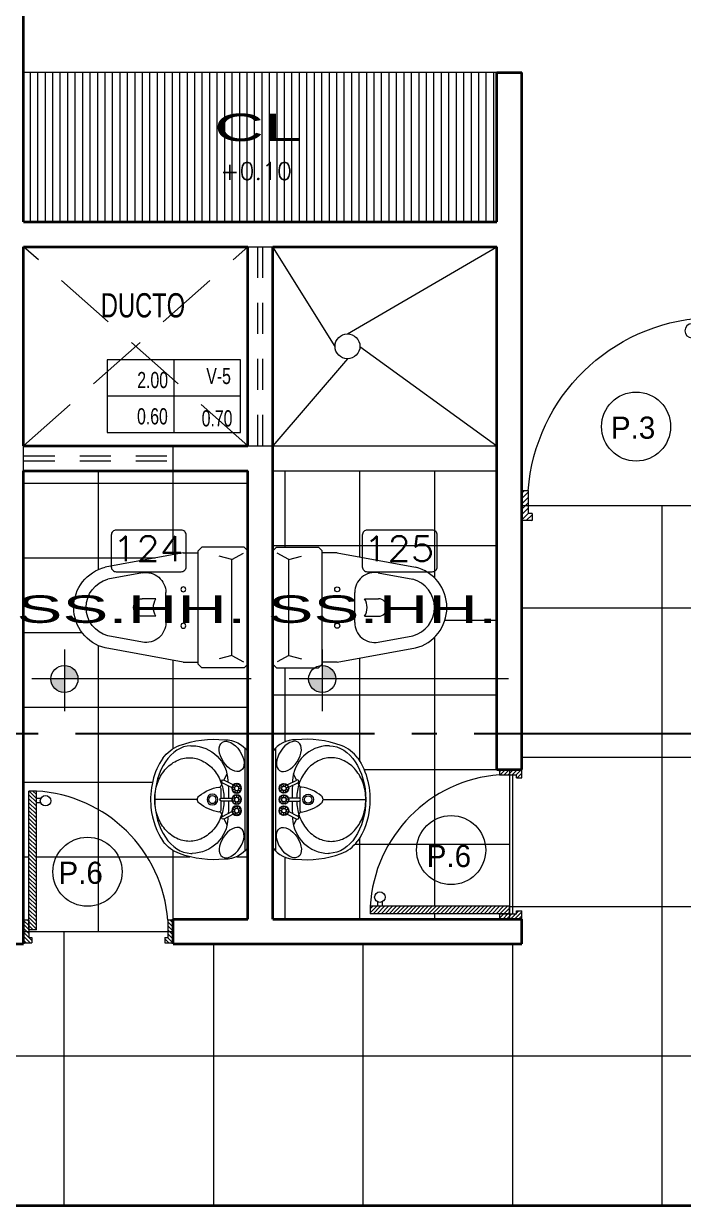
# Model space of a CAD drawing. Header units: inches. Extents: x 155.3 to 248.5, y 20.6 to 88.6.
# Drawn here: x 181.408 to 184.057, y 73.419 to 78.165 of the extents above; entities that cross this region are included whole.
import ezdxf
from ezdxf.enums import TextEntityAlignment as Align

# ---------------------------------------------------------------- set-up
doc = ezdxf.new("R2010")
doc.units = ezdxf.units.IN
doc.header["$MEASUREMENT"] = 0
for name, pattern in [('ACAD_ISO04W100', [30, 24, -3, 0, -3]), ('CONTINUA', [0]), ('HIDDEN', [0.375, 0.25, -0.125])]:
    doc.linetypes.add(name, pattern=pattern)
for name, color, linetype in [('COTAS', 252, 'Continuous'), ('EJES', 1, 'Continuous'), ('MOBILIARIO', 252, 'Continuous'), ('MURO', 7, 'Continuous'), ('PROYECCIONES', 252, 'Continuous'), ('PUERTAS', 23, 'Continuous'), ('TEXTOS PLANTA', 7, 'Continuous'), ('TEXTURAS', 251, 'Continuous'), ('VENTANAS', 40, 'Continuous')]:
    doc.layers.add(name, color=color, linetype=linetype)
doc.styles.add('Celso', font='swissel.ttf', dxfattribs={"width": 1.5})
doc.styles.add('ROMANS', font='romans', dxfattribs={"width": 1.1, "height": 1})
doc.styles.get("Standard").update_dxf_attribs({"font": 'arial.ttf'})
doc.dimstyles.new('PLANTA 1-50', dxfattribs={"dimtxt": 0.065, "dimasz": 0.18, "dimexe": 0.12, "dimexo": 0.12, "dimgap": 0.1, "dimtad": 2, "dimzin": 4, "dimdsep": 46, "dimtxsty": 'Celso', "dimblk": 'DOTSMALL', "dimcen": 0.065, "dimdle": 0.05, "dimclrd": 14, "dimclre": 251, "dimclrt": 256, "dimaunit": 1, "dimadec": 4, "dimazin": 1, "dimtfac": 1, "dimtix": 1, "dimtmove": 0, "dimatfit": 3, "dimldrblk": 'DOTSMALL', "dimfxl": 1, "dimlwd": 9, "dimlwe": 9, "dimarcsym": 0})
pattern_1 = [(315, (-96.529859, 5.184583), (-0.013258252, -0.013258252), [])]

# ---------------------------------------------------------------- blocks, each defined once
blk = doc.blocks.new('A$C2D8C4AFF')
at = {"lineweight": 0}
h = blk.add_hatch(dxfattribs=at)
h.set_pattern_fill('ANSI31', color=8, scale=0.15, angle=17, style=0)
h.set_pattern_definition(pattern_1)
h.paths.add_polyline_path([(0.035, 0.865), (0, 0.865), (0, 1.015), (0.055, 1.015), (0.055, 0.98), (0.035, 0.98)])
h = blk.add_hatch(dxfattribs=at)
h.set_pattern_fill('ANSI31', color=8, scale=0.15, angle=17, style=0)
h.set_pattern_definition(pattern_1)
h.paths.add_polyline_path([(1, 0.865), (0.965, 0.865), (0.965, 0.93), (0.965, 0.98), (0.945, 0.98), (0.945, 1.015), (1, 1.015)])
h = blk.add_hatch(dxfattribs=at)
h.set_pattern_fill('ANSI31', color=8, scale=0.15, angle=17, style=0)
h.set_pattern_definition(pattern_1)
h.paths.add_polyline_path([(0.965, 0), (0.915, 0), (0.915, 0.93), (0.965, 0.93)])
at = {"color": 32, "lineweight": 0}
for p, q in [((0, 0.865), (0, 1.015)), ((0.055, 1.015), (0, 1.015)), ((0.055, 0.98), (0.055, 1.015)), ((1, 1.015), (0.945, 1.015)), ((0.945, 0.98), (0.945, 1.015)), ((1, 0.865), (1, 1.015)), ((0.035, 0.865), (0.035, 0.98)), ((0.055, 0.98), (0.035, 0.98)), ((0.965, 0.98), (0.945, 0.98)), ((0.965, 0.865), (0.965, 0.98)), ((0.915, 0.93), (0.965, 0.93)), ((0.915, 0.93), (0.915, 0)), ((0.965, 0.93), (0.965, 0)), ((0, 0.865), (0.035, 0.865)), ((0.965, 0.865), (1, 0.865)), ((0.915, 0), (0.965, 0))]:
    blk.add_line(p, q, dxfattribs=at)
at = {"lineweight": 0}
for p, q in [((0.885, 0.08), (0.915, 0.08)), ((0.885, 0.05), (0.915, 0.05))]:
    blk.add_line(p, q, dxfattribs=at)
blk.add_circle((0.8534, 0.065), 0.035, dxfattribs=at)
blk.add_arc((0.9698, 0.9359), 0.9375, 184.33543, 266.64957, dxfattribs=at)
blk = doc.blocks.new('A$C073B50C9')
at = {"color": 40, "lineweight": 0}
for p, q in [((0, 0.47), (0.015, 0.485)), ((0.015, 0.485), (0.184, 0.485)), ((0.199, 0.47), (0.184, 0.485)), ((0, 0.015), (0, 0.47)), ((0.064, 0.435), (0.0173, 0.4605)), ((0.064, 0.435), (0.1155, 0.4484)), ((0.064, 0.05), (0.064, 0.435)), ((0.199, 0.015), (0.199, 0.47)), ((0.259, 0.4625), (0.199, 0.4625)), ((0.259, 0.4625), (0.5727, 0.405)), ((0.4234, 0.3815), (0.5619, 0.3562)), ((0.329, 0.1822), (0.329, 0.3028)), ((0.369, 0.2775), (0.424, 0.2775)), ((0.369, 0.2075), (0.424, 0.2075)), ((0.4234, 0.1035), (0.5619, 0.1288)), ((0.064, 0.05), (0.0173, 0.0245)), ((0.064, 0.05), (0.1155, 0.0366)), ((0.259, 0.0225), (0.5727, 0.08)), ((0, 0.015), (0.015, 0)), ((0.015, 0), (0.184, 0)), ((0.199, 0.015), (0.184, 0)), ((0.259, 0.0225), (0.199, 0.0225))]:
    blk.add_line(p, q, dxfattribs=at)
for centre in [(0.259, 0.3155), (0.259, 0.1695)]:
    blk.add_circle(centre, 0.01, dxfattribs=at)
for centre, radius, start, end in [((0.409, 0.3028), 0.08, 79.6164, 180), ((0.5313, 0.2425), 0.1677, 284.3033, 75.6967), ((0.5313, 0.2425), 0.1177, 285.0627, 74.9373), ((0.3127, 0.2425), 0.0663, 328.1092, 31.8908), ((0.424, 0.2425), 0.035, 270, 90), ((0.409, 0.1822), 0.08, 180, 280.3836)]:
    blk.add_arc(centre, radius, start, end, dxfattribs=at)
blk = doc.blocks.new('A$C304B3ECD')
at = {"color": 40, "lineweight": 0}
for p, q in [((0.2417, 0.3094), (0.2417, 0.3736)), ((0.2417, 0.2558), (0.2417, 0.3094)), ((0.2417, 0.2021), (0.2417, 0.2558)), ((0.0255, 0.2282), (0.0255, 0.2237)), ((0.458, 0.2282), (0.458, 0.2237)), ((0.1639, 0.096), (0.1391, 0.0834)), ((0.1833, 0.0584), (0.1636, 0.0966)), ((0.1741, 0.102), (0.1938, 0.0638)), ((0.1931, 0.1108), (0.1744, 0.1013)), ((0.1979, 0.1087), (0.2364, 0.1087)), ((0.2358, 0.1061), (0.2358, 0.0631)), ((0.247, 0.1087), (0.2856, 0.1087)), ((0.2476, 0.0631), (0.2476, 0.1061)), ((0.3094, 0.102), (0.2897, 0.0638)), ((0.2904, 0.1108), (0.309, 0.1013)), ((0.3002, 0.0584), (0.3199, 0.0966)), ((0.3196, 0.096), (0.3443, 0.0834)), ((0.1889, 0.05), (0.1807, 0.0552)), ((0.1941, 0.0539), (0.1912, 0.0632)), ((0.2006, 0.0536), (0.2043, 0.0625)), ((0.2054, 0.0492), (0.214, 0.0536)), ((0.2344, 0.0509), (0.227, 0.0572)), ((0.2401, 0.0542), (0.2384, 0.0637)), ((0.2465, 0.0531), (0.2513, 0.0615)), ((0.2507, 0.0481), (0.2598, 0.0514)), ((0.278, 0.0492), (0.2694, 0.0536)), ((0.2828, 0.0536), (0.2791, 0.0625)), ((0.2894, 0.0539), (0.2922, 0.0632)), ((0.2946, 0.05), (0.3027, 0.0552)), ((0.0493, 0), (0.4342, 0)), ((0.1874, 0.0436), (0.1778, 0.0424)), ((0.1904, 0.0378), (0.1839, 0.0307)), ((0.1965, 0.0352), (0.196, 0.0256)), ((0.2027, 0.0372), (0.2086, 0.0295)), ((0.2062, 0.0427), (0.2157, 0.0406)), ((0.2322, 0.0448), (0.2225, 0.0448)), ((0.2344, 0.0387), (0.227, 0.0324)), ((0.2401, 0.0354), (0.2384, 0.0258)), ((0.2465, 0.0365), (0.2513, 0.0281)), ((0.2507, 0.0415), (0.2598, 0.0382)), ((0.2772, 0.0427), (0.2678, 0.0406)), ((0.2807, 0.0372), (0.2749, 0.0295)), ((0.287, 0.0352), (0.2875, 0.0256)), ((0.293, 0.0378), (0.2996, 0.0307)), ((0.296, 0.0436), (0.3056, 0.0424))]:
    blk.add_line(p, q, dxfattribs=at)
at = {"color": 40, "linetype": 'Continuous', "lineweight": 0}
blk.add_line((0.037, 0.0116), (0.4465, 0.0116), dxfattribs=at)
at = {"color": 40, "lineweight": 0}
for centre, radius in [((0.2417, 0.1422), 0.0217), ((0.2417, 0.1422), 0.0152), ((0.1969, 0.0448), 0.0192), ((0.1969, 0.0448), 0.00955), ((0.1969, 0.0448), 0.00879), ((0.2417, 0.0448), 0.0192), ((0.2417, 0.0448), 0.00955), ((0.2417, 0.0448), 0.00879), ((0.2865, 0.0448), 0.0192), ((0.2865, 0.0448), 0.0184), ((0.2865, 0.0448), 0.00955), ((0.2865, 0.0448), 0.00879)]:
    blk.add_circle(centre, radius, dxfattribs=at)
for centre, radius, start, end in [((0.1571, 0.2265), 0.1408, 125.1623, 159.7316), ((0.3266, 0.2259), 0.1408, 20.125, 53.8027), ((0.4063, 0.1344), 0.4065, 159.7316, 185.8167), ((0.0771, 0.1344), 0.4065, 354.1833, 20.125), ((0.1715, 0.2259), 0.1461, 180.8633, 267.9153), ((0.3545, 0.0906), 0.1649, 140.7046, 171.1857), ((0.2417, 0.1829), 0.0192, 39.2954, 140.7046), ((0.129, 0.0906), 0.1649, 8.8143, 39.2954), ((0.3119, 0.2259), 0.1461, 272.0847, 359.1367), ((0.1688, 0.0993), 0.0059, 27.2616, 207.2616), ((0.1979, 0.115), 0.00639, 172.4409, 270), ((0.2417, 0.1061), 0.0059, 0, 180), ((0.2856, 0.115), 0.00639, 270, 7.5591), ((0.3146, 0.0993), 0.0059, 332.7384, 152.7384), ((0.1121, 0.0905), 0.1101, 178.564, 235.2403), ((0.2248, 0.9222), 0.8444, 266.0203, 266.4396), ((0.1526, 0.0548), 0.0281, 333.7434, 0.7798), ((0.1694, 0.081), 0.0281, 293.7434, 320.7798), ((0.2248, 0.9222), 0.8444, 267.3672, 270.7496), ((0.1991, 0.0902), 0.0281, 253.7434, 280.7798), ((0.2278, 0.0782), 0.0281, 213.7434, 240.7798), ((0.242, 0.0505), 0.0281, 173.7434, 200.7798), ((0.199, 0.0603), 0.0281, 326.4818, 353.5182), ((0.219, 0.0842), 0.0281, 286.4818, 313.5182), ((0.2496, 0.0896), 0.0281, 246.4818, 273.5182), ((0.2586, 0.9222), 0.8444, 269.2504, 272.6328), ((0.2765, 0.074), 0.0281, 206.4818, 233.5182), ((0.2872, 0.0448), 0.0281, 166.4818, 193.5182), ((0.2414, 0.0505), 0.0281, 339.2202, 6.2566), ((0.2557, 0.0782), 0.0281, 299.2202, 326.2566), ((0.2844, 0.0902), 0.0281, 259.2202, 286.2566), ((0.314, 0.081), 0.0281, 219.2202, 246.2566), ((0.3309, 0.0548), 0.0281, 179.2202, 206.2566), ((0.2586, 0.9222), 0.8444, 273.5604, 273.9797), ((0.3714, 0.0905), 0.1101, 304.7597, 1.436), ((0.1565, 0.024), 0.0281, 13.7434, 40.7798), ((0.1793, 0.0029), 0.0281, 53.7434, 80.7798), ((0.2104, 0.0014), 0.0281, 93.7434, 120.7798), ((0.2351, 0.0202), 0.0281, 133.7434, 160.7798), ((0.199, 0.0292), 0.0281, 6.4818, 33.5182), ((0.219, 0.0054), 0.0281, 46.4818, 73.5182), ((0.2496, 0), 0.0281, 86.4818, 113.5182), ((0.2765, 0.0156), 0.0281, 126.4818, 153.5182), ((0.2483, 0.0202), 0.0281, 19.2202, 46.2566), ((0.273, 0.0014), 0.0281, 59.2202, 86.2566), ((0.3041, 0.0029), 0.0281, 99.2202, 126.2566), ((0.3269, 0.024), 0.0281, 139.2202, 166.2566)]:
    blk.add_arc(centre, radius, start, end, dxfattribs=at)
at = {"color": 40, "linetype": 'Continuous', "lineweight": 0}
for centre, radius, start, end in [((0.2148, 0.222), 0.1439, 129.6136, 153.414), ((0.2311, 0.2023), 0.1695, 108.9234, 129.6136), ((0.2417, 0.1713), 0.2023, 90, 108.9234), ((0.2417, 0.1713), 0.2023, 71.0766, 90), ((0.2523, 0.2023), 0.1695, 50.3864, 71.0766), ((0.2687, 0.222), 0.1439, 26.586, 50.3864), ((0.1896, 0.2346), 0.1158, 153.4141, 179.9999), ((0.2939, 0.2346), 0.1158, 0.0001, 26.5859), ((0.1896, 0.2346), 0.1158, 180, 206.5859), ((0.2939, 0.2346), 0.1158, 333.4141, 360), ((0.2148, 0.2472), 0.1439, 206.586, 230.3864), ((0.2687, 0.2472), 0.1439, 309.6136, 333.414), ((0.2311, 0.2669), 0.1695, 230.3864, 251.0766), ((0.2417, 0.2979), 0.2023, 251.0766, 268.3294), ((0.2417, 0.2979), 0.2023, 271.6706, 288.9234), ((0.2523, 0.2669), 0.1695, 288.9234, 309.6136)]:
    blk.add_arc(centre, radius, start, end, dxfattribs=at)
at = {"color": 40, "lineweight": 0, "extrusion": (0, 0, -1)}
blk.add_ellipse((0.2417, 0.2251), major_axis=(0.2163, 0), ratio=0.686274, start_param=3.162657, end_param=6.262121, dxfattribs=at)
at = {"color": 40, "linetype": 'Continuous', "lineweight": 0, "extrusion": (0, 0, -1)}
blk.add_ellipse((0.0688, 0.065), major_axis=(-0.0569, 0.0373), ratio=0.582158, start_param=3.141593, end_param=9.424778, dxfattribs=at)
at = {"color": 40, "linetype": 'Continuous', "lineweight": 0}
blk.add_ellipse((0.4146, 0.065), major_axis=(0.0569, 0.0373), ratio=0.582158, start_param=1.570796326794912, end_param=7.853981633974498, dxfattribs=at)
at = {"color": 40, "lineweight": 0}
blk.add_open_spline([(0.076, 0.3416), (0.1277, 0.378), (0.2029, 0.3959), (0.3252, 0.3838), (0.3734, 0.366), (0.4097, 0.3395)], degree=3, knots=[3.907004, 3.907004, 3.907004, 3.907004, 4.855717, 4.855717, 5.532923, 5.532923, 5.532923, 5.532923], dxfattribs=at)
blk = doc.blocks.new('_DotSmall')
at = {"color": 0, "linetype": 'ByBlock', "lineweight": 0, "const_width": 0.5}
blk.add_lwpolyline([(-0.0625, 0, 1), (0.0625, 0, 1)], format="xyb", close=True, dxfattribs=at)
blk = doc.blocks.new('*D290')
at = {"layer": 'COTAS', "color": 14, "linetype": 'CONTINUA', "lineweight": 9, "transparency": 16777216}
blk.add_line((181.0726, 74.4189), (181.0726, 76.4189), dxfattribs=at)
at = {"layer": 'COTAS', "color": 251, "linetype": 'Continuous', "lineweight": 9, "transparency": 16777216}
blk.add_line((181.2884, 76.3689), (180.9526, 76.3689), dxfattribs=at)
at = {"layer": 'COTAS', "color": 251, "linetype": 'CONTINUA', "lineweight": 9, "transparency": 16777216}
blk.add_line((181.1884, 74.4689), (180.9526, 74.4689), dxfattribs=at)
at = {"layer": 'Defpoints', "color": 0, "lineweight": 0, "transparency": 16777216}
for p in [(181.0726, 76.3689), (181.4084, 76.3689), (181.3084, 74.4689)]:
    blk.add_point(p, dxfattribs=at)
at = {"layer": 'COTAS', "color": 14, "lineweight": 9, "transparency": 16777216, "xscale": 0.18, "yscale": 0.18, "zscale": 0.18}
for p, rotation in [((181.0726, 76.3689), 90), ((181.0726, 74.4689), 270)]:
    blk.add_blockref('_DotSmall', p, dxfattribs=dict(at, rotation=rotation))
at = {"layer": 'COTAS', "lineweight": 0, "transparency": 16777216, "insert": (180.9393, 75.4189), "char_height": 0.065, "attachment_point": 5, "rotation": 90, "style": 'Celso'}
blk.add_mtext('1.90', dxfattribs=at)
blk = doc.blocks.new('*D291')
at = {"layer": 'COTAS', "color": 14, "linetype": 'CONTINUA', "lineweight": 9, "transparency": 16777216}
for p, q in [((181.0726, 76.4689), (181.0726, 76.6489)), ((181.0726, 76.3689), (181.0726, 76.4689)), ((181.0726, 76.3689), (181.0726, 76.1889))]:
    blk.add_line(p, q, dxfattribs=at)
at = {"layer": 'COTAS', "color": 251, "linetype": 'Continuous', "lineweight": 9, "transparency": 16777216}
blk.add_line((181.2884, 76.4689), (180.9526, 76.4689), dxfattribs=at)
at = {"layer": 'COTAS', "color": 251, "linetype": 'CONTINUA', "lineweight": 9, "transparency": 16777216}
blk.add_line((181.2884, 76.3689), (180.9526, 76.3689), dxfattribs=at)
at = {"layer": 'Defpoints', "color": 0, "lineweight": 0, "transparency": 16777216}
for p in [(181.0726, 76.4689), (181.4084, 76.4689), (181.4084, 76.3689)]:
    blk.add_point(p, dxfattribs=at)
at = {"layer": 'COTAS', "color": 14, "lineweight": 9, "transparency": 16777216, "xscale": 0.18, "yscale": 0.18, "zscale": 0.18}
for p, rotation in [((181.0726, 76.4689), 270), ((181.0726, 76.3689), 90)]:
    blk.add_blockref('_DotSmall', p, dxfattribs=dict(at, rotation=rotation))
at = {"layer": 'COTAS', "lineweight": 0, "transparency": 16777216, "insert": (180.9393, 76.4189), "char_height": 0.065, "attachment_point": 5, "rotation": 90, "style": 'Celso'}
blk.add_mtext('.10', dxfattribs=at)
blk = doc.blocks.new('*D292')
at = {"layer": 'COTAS', "color": 14, "linetype": 'CONTINUA', "lineweight": 9, "transparency": 16777216}
blk.add_line((181.0726, 76.4189), (181.0726, 77.3189), dxfattribs=at)
at = {"layer": 'COTAS', "color": 251, "linetype": 'Continuous', "lineweight": 9, "transparency": 16777216}
blk.add_line((181.2884, 77.2689), (180.9526, 77.2689), dxfattribs=at)
at = {"layer": 'COTAS', "color": 251, "linetype": 'CONTINUA', "lineweight": 9, "transparency": 16777216}
blk.add_line((181.2884, 76.4689), (180.9526, 76.4689), dxfattribs=at)
at = {"layer": 'Defpoints', "color": 0, "lineweight": 0, "transparency": 16777216}
for p in [(181.0726, 77.2689), (181.4084, 77.2689), (181.4084, 76.4689)]:
    blk.add_point(p, dxfattribs=at)
at = {"layer": 'COTAS', "color": 14, "lineweight": 9, "transparency": 16777216, "xscale": 0.18, "yscale": 0.18, "zscale": 0.18}
for p, rotation in [((181.0726, 77.2689), 90), ((181.0726, 76.4689), 270)]:
    blk.add_blockref('_DotSmall', p, dxfattribs=dict(at, rotation=rotation))
at = {"layer": 'COTAS', "lineweight": 0, "transparency": 16777216, "insert": (180.9393, 76.8689), "char_height": 0.065, "attachment_point": 5, "rotation": 90, "style": 'Celso'}
blk.add_mtext('.80', dxfattribs=at)
blk = doc.blocks.new('*D293')
at = {"layer": 'COTAS', "color": 14, "linetype": 'CONTINUA', "lineweight": 9, "transparency": 16777216}
for p, q in [((181.0726, 77.3689), (181.0726, 77.5489)), ((181.0726, 77.2689), (181.0726, 77.3689)), ((181.0726, 77.2689), (181.0726, 77.0889))]:
    blk.add_line(p, q, dxfattribs=at)
at = {"layer": 'COTAS', "color": 251, "linetype": 'Continuous', "lineweight": 9, "transparency": 16777216}
blk.add_line((181.2884, 77.3689), (180.9526, 77.3689), dxfattribs=at)
at = {"layer": 'COTAS', "color": 251, "linetype": 'CONTINUA', "lineweight": 9, "transparency": 16777216}
blk.add_line((181.2884, 77.2689), (180.9526, 77.2689), dxfattribs=at)
at = {"layer": 'Defpoints', "color": 0, "lineweight": 0, "transparency": 16777216}
for p in [(181.0726, 77.3689), (181.4084, 77.3689), (181.4084, 77.2689)]:
    blk.add_point(p, dxfattribs=at)
at = {"layer": 'COTAS', "color": 14, "lineweight": 9, "transparency": 16777216, "xscale": 0.18, "yscale": 0.18, "zscale": 0.18}
for p, rotation in [((181.0726, 77.3689), 270), ((181.0726, 77.2689), 90)]:
    blk.add_blockref('_DotSmall', p, dxfattribs=dict(at, rotation=rotation))
at = {"layer": 'COTAS', "lineweight": 0, "transparency": 16777216, "insert": (180.9393, 77.3189), "char_height": 0.065, "attachment_point": 5, "rotation": 90, "style": 'Celso'}
blk.add_mtext('.10', dxfattribs=at)
blk = doc.blocks.new('*D294')
at = {"layer": 'COTAS', "color": 14, "linetype": 'CONTINUA', "lineweight": 9, "transparency": 16777216}
blk.add_line((181.0726, 77.3189), (181.0726, 79.7189), dxfattribs=at)
at = {"layer": 'COTAS', "color": 251, "linetype": 'Continuous', "lineweight": 9, "transparency": 16777216}
blk.add_line((181.1884, 79.6689), (180.9526, 79.6689), dxfattribs=at)
at = {"layer": 'COTAS', "color": 251, "linetype": 'CONTINUA', "lineweight": 9, "transparency": 16777216}
blk.add_line((181.2884, 77.3689), (180.9526, 77.3689), dxfattribs=at)
at = {"layer": 'Defpoints', "color": 0, "lineweight": 0, "transparency": 16777216}
for p in [(181.0726, 79.6689), (181.3084, 79.6689), (181.4084, 77.3689)]:
    blk.add_point(p, dxfattribs=at)
at = {"layer": 'COTAS', "color": 14, "lineweight": 9, "transparency": 16777216, "xscale": 0.18, "yscale": 0.18, "zscale": 0.18}
for p, rotation in [((181.0726, 79.6689), 90), ((181.0726, 77.3689), 270)]:
    blk.add_blockref('_DotSmall', p, dxfattribs=dict(at, rotation=rotation))
at = {"layer": 'COTAS', "lineweight": 0, "transparency": 16777216, "insert": (180.9392, 78.5189), "char_height": 0.065, "attachment_point": 5, "rotation": 90, "style": 'Celso'}
blk.add_mtext('2.30', dxfattribs=at)

msp = doc.modelspace()

# ---------------------------------------------------------------- hatches: boundary and pattern name
at = {"layer": 'TEXTOS PLANTA', "lineweight": 9}
h = msp.add_hatch(color=7, dxfattribs=at)
h.paths.add_polyline_path([(181.6266, 75.5329), (181.572, 75.5329), (181.572, 75.5875, -0.414214)])
h.paths.add_polyline_path([(181.572, 75.5329), (181.572, 75.4783, -0.414214), (181.5174, 75.5329)])
h = msp.add_hatch(color=7, dxfattribs=at)
h.paths.add_polyline_path([(182.6618, 75.5329), (182.6072, 75.5329), (182.6072, 75.5875, -0.414214)])
h.paths.add_polyline_path([(182.6072, 75.5329), (182.6072, 75.4783, -0.414214), (182.5525, 75.5329)])
at = {"layer": 'TEXTURAS', "lineweight": 0}
h = msp.add_hatch(dxfattribs=at)
h.set_pattern_fill('_USER', color=251, scale=0.03, angle=90, style=0, pattern_type=0)
h.set_pattern_definition([(90, (346.255625, 0), (0.03, 2e-18), [])])
h.paths.add_polyline_path([(181.4084, 77.9689), (183.3084, 77.9689), (183.3084, 77.3689), (181.4084, 77.3689)])
h = msp.add_hatch(dxfattribs=at)
h.set_pattern_fill('_USER', color=251, scale=0.3, angle=90, style=0, double=1, pattern_type=0)
h.set_pattern_definition([(90, (182.30842, 74.5189), (0.3, 2e-17), []), (7e-15, (182.30842, 74.5189), (4e-17, -0.3), [])])
edge = h.paths.add_edge_path()
edge.add_line((181.4084, 75.3144), (182.3084, 75.3144))
edge.add_line((182.3084, 75.3144), (182.3084, 75.2412))
edge.add_arc((182.2179, 75.1784), 0.1101, 394.7597, 451.436)
edge.add_arc((182.174, 74.8842), 0.4065, 444.1833, 470.2684)
edge.add_arc((182.0819, 75.1334), 0.1408, 470.2684, 504.8377)
edge.add_spline(control_points=[(181.9668, 75.2145), (181.9304, 75.1628), (181.9125, 75.0876), (181.9246, 74.9653), (181.9424, 74.9171), (181.969, 74.8808)], knot_values=[3.907004, 3.907004, 3.907004, 3.907004, 4.855717, 4.855717, 5.532923, 5.532923, 5.532923, 5.532923], degree=3, periodic=0)
edge.add_arc((182.0825, 74.9639), 0.1408, 216.1973, 249.875)
edge.add_arc((182.174, 75.2134), 0.4065, 249.875, 275.8167)
edge.add_arc((182.2179, 74.9191), 0.1101, 268.564, 325.2403)
edge.add_line((182.3084, 74.8563), (182.3084, 74.5689))
edge.add_line((182.3084, 74.5689), (182.0084, 74.5689))
edge.add_line((182.0084, 74.5689), (182.0084, 74.5639))
edge.add_line((182.0084, 74.5639), (181.9874, 74.5639))
edge.add_arc((181.4265, 74.5214), 0.5625, 364.3354, 446.6496)
edge.add_line((181.4594, 75.0829), (181.4294, 75.0829))
edge.add_line((181.4294, 75.0829), (181.4294, 74.5639))
edge.add_line((181.4294, 74.5639), (181.4084, 74.5639))
edge.add_line((181.4084, 74.5639), (181.4084, 75.3144))
h.paths.add_polyline_path([(181.4084, 76.3689), (182.3084, 76.3689), (182.3084, 76.0474), (182.2934, 76.0624), (182.1244, 76.0624), (182.1094, 76.0474), (182.1094, 76.0399), (182.0494, 76.0399), (181.7357, 75.9824, 0.777032), (181.7357, 75.6574), (182.0494, 75.5999), (182.1094, 75.5999), (182.1094, 75.5924), (182.1244, 75.5774), (182.2934, 75.5774), (182.3084, 75.5924), (182.3084, 75.3144), (181.4084, 75.3144)])
h.paths.add_polyline_path([(181.4594, 75.0349), (181.4774, 75.0349, 0.799884), (181.5174, 75.0439, 0.799884), (181.4774, 75.0529), (181.4594, 75.0529), (181.4594, 75.0829, -0.375448), (181.9874, 74.5639), (181.9874, 74.5189), (181.4294, 74.5189), (181.4294, 74.5249), (181.4594, 74.5249)])
h = msp.add_hatch(dxfattribs=at)
h.set_pattern_fill('_USER', color=251, scale=0.3, angle=90, style=0, double=1, pattern_type=0)
h.set_pattern_definition([(90, (183.35842, 74.5689), (0.3, 2e-17), []), (7e-15, (183.35842, 74.5689), (4e-17, -0.3), [])])
h.paths.add_polyline_path([(182.4084, 76.3689), (183.3084, 76.3689), (183.3084, 75.3144), (182.4084, 75.3144), (182.4084, 75.5924), (182.4234, 75.5774), (182.5924, 75.5774), (182.6074, 75.5924), (182.6074, 75.5999), (182.6674, 75.5999), (182.9811, 75.6574, 0.777032), (182.9811, 75.9824), (182.6674, 76.0399), (182.6074, 76.0399), (182.6074, 76.0474), (182.5924, 76.0624), (182.4234, 76.0624), (182.4084, 76.0474)])
edge = h.paths.add_edge_path()
edge.add_arc((182.5429, 74.8842), 0.4065, 429.7316, 455.8167)
edge.add_arc((182.4989, 75.1784), 0.1101, 448.564, 505.2403)
edge.add_line((182.4084, 75.2412), (182.4084, 75.3144))
edge.add_line((182.4084, 75.3144), (183.3084, 75.3144))
edge.add_line((183.3084, 75.3144), (183.3084, 75.1689))
edge.add_line((183.3084, 75.1689), (183.3184, 75.1689))
edge.add_line((183.3184, 75.1689), (183.3184, 75.1479))
edge.add_arc((183.3609, 74.587), 0.5625, 454.3354, 536.6496)
edge.add_line((182.7994, 74.6199), (182.7994, 74.5899))
edge.add_line((182.7994, 74.5899), (183.3184, 74.5899))
edge.add_line((183.3184, 74.5899), (183.3184, 74.5689))
edge.add_line((183.3184, 74.5689), (182.4084, 74.5689))
edge.add_line((182.4084, 74.5689), (182.4084, 74.8563))
edge.add_arc((182.4989, 74.9191), 0.1101, 214.7597, 271.436)
edge.add_arc((182.5429, 75.2134), 0.4065, 264.1833, 290.125)
edge.add_arc((182.6343, 74.9639), 0.1408, 290.125, 323.8027)
edge.add_spline(control_points=[(182.7479, 74.8808), (182.7745, 74.9171), (182.7922, 74.9653), (182.8043, 75.0876), (182.7864, 75.1628), (182.75, 75.2145)], knot_values=[3.907004, 3.907004, 3.907004, 3.907004, 4.58421, 4.58421, 5.532923, 5.532923, 5.532923, 5.532923], degree=3, periodic=0)
edge.add_arc((182.6349, 75.1334), 0.1408, 395.1623, 429.7316)
h.paths.add_polyline_path([(183.3184, 75.1479), (183.3584, 75.1479), (183.3584, 74.6199), (182.8474, 74.6199), (182.8474, 74.6379, 0.28969), (182.8594, 74.6569, 1), (182.8174, 74.6569, 0.28969), (182.8294, 74.6379), (182.8294, 74.6199), (182.7994, 74.6199, -0.375448)])
h = msp.add_hatch(dxfattribs=at)
h.set_pattern_fill('_USER', color=251, scale=0.6, angle=90, style=0, double=1, pattern_type=0)
h.set_pattern_definition([(90, (185.1713, 73.4189), (0.6, 4e-17), []), (7e-15, (185.1713, 73.4189), (7e-17, -0.6), [])])
h.paths.add_polyline_path([(183.4084, 76.1689), (183.4499, 76.1689), (183.4499, 76.197), (183.4338, 76.197), (183.4338, 76.2291), (184.1803, 76.2291), (184.1803, 76.197), (184.1643, 76.197), (184.1643, 76.1689), (184.2084, 76.1689), (184.3084, 76.1689), (184.3525, 76.1689), (184.3525, 76.197), (184.3365, 76.197), (184.3365, 76.2291), (185.083, 76.2291), (185.083, 76.197), (185.0669, 76.197), (185.0669, 76.1689), (185.1111, 76.1689), (185.1111, 75.5689), (185.1111, 75.5247), (185.1392, 75.5247), (185.1392, 75.5408), (185.1713, 75.5408), (185.1713, 74.7943), (185.1392, 74.7943), (185.1392, 74.8103), (185.1111, 74.8103), (185.1111, 74.7662), (185.1111, 74.0144), (184.5996, 74.0144), (184.5996, 75.3144), (183.4084, 75.3144)])
h.paths.add_polyline_path([(181.3084, 74.4689), (181.4084, 74.4689), (181.4414, 74.4739), (181.4414, 74.4949), (181.4294, 74.4949), (181.4294, 74.5189), (181.9874, 74.5189), (181.9874, 74.4949), (181.9754, 74.4949), (181.9754, 74.4739), (182.0084, 74.4739), (182.0084, 74.4689), (183.4084, 74.4689), (183.4084, 74.5689), (183.4084, 74.6019), (183.3874, 74.6019), (183.3874, 74.5899), (183.3584, 74.5899), (183.3584, 75.1479), (183.3874, 75.1479), (183.3874, 75.1359), (183.4084, 75.1359), (183.4084, 75.1689), (183.4084, 75.3144), (184.5996, 75.3144), (184.5996, 74.0144), (185.1111, 74.0144), (185.1111, 73.4189), (181.3084, 73.4189)])

# ---------------------------------------------------------------- linework, layer by layer
at = {"lineweight": 0}
msp.add_line((182.4084, 77.2689), (182.4084, 76.4689), dxfattribs=at)
at = {"layer": 'EJES', "linetype": 'ACAD_ISO04W100', "lineweight": 30, "ltscale": 0.05}
msp.add_line((162.4172, 75.3144), (184.6111, 75.3144), dxfattribs=at)
at = {"layer": 'MOBILIARIO', "color": 40, "lineweight": 0}
for p, q in [((182.6584, 76.8689), (182.4084, 77.2689)), ((182.7084, 76.9189), (183.3084, 77.2689)), ((182.7584, 76.8689), (183.3084, 76.4689)), ((182.7084, 76.8189), (182.4084, 76.4689)), ((182.4084, 76.4689), (183.3084, 76.4689)), ((182.4084, 76.3689), (183.3084, 76.3689))]:
    msp.add_line(p, q, dxfattribs=at)
msp.add_circle((182.7084, 76.8689), 0.05, dxfattribs=at)
at = {"layer": 'MURO', "color": 7, "lineweight": 40}
for p, q in [((181.4084, 77.3689), (181.4084, 80.2689)), ((183.3084, 77.9689), (183.4084, 77.9689)), ((183.3084, 77.3689), (183.3084, 77.9689)), ((183.4084, 75.1689), (183.4084, 77.9689)), ((181.4084, 77.3689), (183.3084, 77.3689)), ((181.4084, 77.2689), (182.3084, 77.2689)), ((181.4084, 76.4689), (181.4084, 77.2689)), ((182.3084, 76.4689), (182.3084, 77.2689)), ((182.4084, 77.2689), (183.3084, 77.2689)), ((182.4084, 74.5689), (182.4084, 77.2689)), ((183.3084, 75.1689), (183.3084, 77.2689)), ((181.4084, 76.4689), (182.3084, 76.4689)), ((181.4084, 76.3689), (182.3084, 76.3689)), ((181.4084, 74.4689), (181.4084, 76.3689)), ((182.3084, 74.5689), (182.3084, 76.3689)), ((183.3084, 75.1689), (183.4084, 75.1689)), ((182.0084, 74.5689), (182.3084, 74.5689)), ((182.0084, 74.4689), (182.0084, 74.5689)), ((182.4084, 74.5689), (183.4084, 74.5689)), ((183.4084, 74.4689), (183.4084, 74.5689)), ((181.3084, 74.4689), (181.4084, 74.4689)), ((182.0084, 74.4689), (183.4084, 74.4689)), ((181.3084, 73.4189), (185.1111, 73.4189))]:
    msp.add_line(p, q, dxfattribs=at)
at = {"layer": 'PROYECCIONES', "color": 252, "linetype": 'HIDDEN', "lineweight": 0}
for p, q in [((181.4084, 76.4689), (182.3084, 77.2689)), ((182.3084, 76.4689), (181.4084, 77.2689))]:
    msp.add_line(p, q, dxfattribs=at)
at = {"layer": 'TEXTOS PLANTA', "color": 7, "lineweight": 9}
for p, q in [((181.572, 75.6517), (181.572, 75.4036)), ((182.6072, 75.6517), (182.6072, 75.4036)), ((182.3223, 75.5329), (181.4408, 75.5329)), ((183.3552, 75.5329), (182.4738, 75.5329))]:
    msp.add_line(p, q, dxfattribs=at)
for points in [[(182.2786, 76.8148), (181.7435, 76.8148), (181.7435, 76.523), (182.2786, 76.523), (182.2786, 76.8148)], [(182.0111, 76.8148), (182.0111, 76.523)], [(182.2786, 76.6689), (181.7435, 76.6689)]]:
    msp.add_lwpolyline(points, dxfattribs=at)
for points in [[(182.0408, 76.1311), (181.7802, 76.1311, 0.414214), (181.7602, 76.1111), (181.7602, 75.9836, 0.414214), (181.7802, 75.9636), (182.0408, 75.9636, 0.414214), (182.0608, 75.9836), (182.0608, 76.1111, 0.414214)], [(183.0486, 76.1311), (182.788, 76.1311, 0.414214), (182.768, 76.1111), (182.768, 75.9836, 0.414214), (182.788, 75.9636), (183.0486, 75.9636, 0.414214), (183.0686, 75.9836), (183.0686, 76.1111, 0.414214)]]:
    msp.add_lwpolyline(points, format="xyb", close=True, dxfattribs=at)
at = {"layer": 'TEXTOS PLANTA', "lineweight": 0}
for centre in [(183.8671, 76.5468), (183.1245, 74.8459), (181.6647, 74.7587)]:
    msp.add_circle(centre, 0.1387, dxfattribs=at)
at = {"layer": 'TEXTOS PLANTA', "color": 7, "lineweight": 9}
for centre in [(181.572, 75.5329), (182.6072, 75.5329)]:
    msp.add_circle(centre, 0.0546, dxfattribs=at)
at = {"layer": 'TEXTURAS', "color": 251, "lineweight": 0}
for p, q in [((183.3084, 77.9689), (181.4084, 77.9689)), ((182.4084, 76.4689), (183.3084, 76.4689)), ((182.4084, 76.3689), (183.3084, 76.3689)), ((183.4057, 76.2291), (184.2084, 76.2291)), ((183.3584, 75.1689), (183.3584, 74.5689)), ((181.4084, 74.5189), (182.0084, 74.5189))]:
    msp.add_line(p, q, dxfattribs=at)
at = {"layer": 'VENTANAS', "linetype": 'HIDDEN', "lineweight": 15, "ltscale": 0.25}
for p, q in [((182.3084, 77.2689), (182.4084, 77.2689)), ((181.4084, 76.3689), (181.4084, 76.4689)), ((182.0084, 76.3689), (182.0084, 76.4689)), ((182.3084, 76.4689), (182.4084, 76.4689))]:
    msp.add_line(p, q, dxfattribs=at)
at = {"layer": 'VENTANAS', "linetype": 'HIDDEN', "lineweight": 15, "ltscale": 0.5}
for p, q in [((182.3484, 76.4689), (182.3484, 77.2689)), ((182.3684, 76.4689), (182.3684, 77.2689)), ((181.4084, 76.4289), (182.0084, 76.4289)), ((181.4084, 76.4089), (182.0084, 76.4089))]:
    msp.add_line(p, q, dxfattribs=at)

# ---------------------------------------------------------------- block references
at = {"layer": 'MOBILIARIO', "lineweight": 0, "xscale": -1}
msp.add_blockref('A$C073B50C9', (182.3084, 75.5774), dxfattribs=at)
at = {"layer": 'MOBILIARIO', "lineweight": 0}
msp.add_blockref('A$C073B50C9', (182.4084, 75.5774), dxfattribs=at)
at = {"layer": 'MOBILIARIO', "lineweight": 0, "xscale": -1, "rotation": 90}
msp.add_blockref('A$C304B3ECD', (182.3084, 75.2905), dxfattribs=at)
at = {"layer": 'MOBILIARIO', "lineweight": 0, "rotation": 270}
msp.add_blockref('A$C304B3ECD', (182.4084, 75.2905), dxfattribs=at)
at = {"layer": 'PUERTAS', "lineweight": 0}
for p, xscale, yscale, zscale, rotation in [((183.4057, 76.9836), -0.80269837919511, 0.80269837919511, 0.80269837919511, 180), ((182.7994, 75.1689), 0.600000000000018, 0.600000000000018, 0.600000000000018, 270), ((182.0084, 75.0829), 0.600000000000018, 0.600000000000018, 0.600000000000018, 180)]:
    msp.add_blockref('A$C2D8C4AFF', p, dxfattribs=dict(at, xscale=xscale, yscale=yscale, zscale=zscale, rotation=rotation))

# ---------------------------------------------------------------- texts
at = {"width": 0.7}
msp.add_text('V-5', height=0.06486, dxfattribs=at).set_placement((182.1417, 76.7175))
at = {"layer": 'TEXTOS PLANTA', "color": 7, "lineweight": 9}
for s, height, width, p in [('CL', 0.11, 1.8, (182.1732, 77.6933)), ('DUCTO', 0.0973, 0.7, (181.7184, 76.9851)), ('2.00', 0.06486, 0.7, (181.8645, 76.7013)), ('0.60', 0.06486, 0.7, (181.8637, 76.5554)), ('0.70', 0.06486, 0.7, (182.1232, 76.5473)), ('SS.HH.', 0.11, 1.8, (181.3798, 75.7584)), ('SS.HH.', 0.11, 1.8, (182.3876, 75.7584))]:
    msp.add_text(s, height=height, dxfattribs=dict(at, width=width)).set_placement(p)
at = {"layer": 'TEXTOS PLANTA', "color": 7, "lineweight": 9, "style": 'ROMANS'}
msp.add_text('+0.10', height=0.07, dxfattribs=at).set_placement((182.1974, 77.5377))
at = {"layer": 'TEXTOS PLANTA', "color": 7, "lineweight": 9, "style": 'ROMANS', "width": 1.1}
for s, p in [('124', (181.9076, 76.0561)), ('125', (182.9155, 76.0561))]:
    msp.add_text(s, height=0.1, dxfattribs=at).set_placement(p, align=Align.MIDDLE_CENTER)
at = {"layer": 'TEXTOS PLANTA', "color": 7, "lineweight": 9, "char_height": 0.088889, "attachment_point": 6}
for s, insert, width in [('{\\fCentury Gothic|b0|i0|c1|p15;P.3}', (183.9441, 76.5417), 0.366667), ('{\\fCentury Gothic|b0|i0|c1|p15;P.6}', (183.2048, 74.8215), 0.355556), ('{\\fCentury Gothic|b0|i0|c1|p15;P.6}', (181.7264, 74.754), 0.366667)]:
    msp.add_mtext(s, dxfattribs=dict(at, insert=insert, width=width))

# ---------------------------------------------------------------- dimensions: what is measured, and where the dimension line sits
at = {"layer": 'COTAS', "lineweight": 0}
for base, p1, p2, picture, middle in [((181.0726, 79.6689), (181.4084, 77.3689), (181.3084, 79.6689), '*D294', (180.9392, 78.5189)), ((181.0726, 77.3689), (181.4084, 77.2689), (181.4084, 77.3689), '*D293', (180.9393, 77.3189)), ((181.0726, 77.2689), (181.4084, 76.4689), (181.4084, 77.2689), '*D292', (180.9393, 76.8689)), ((181.0726, 76.4689), (181.4084, 76.3689), (181.4084, 76.4689), '*D291', (180.9393, 76.4189)), ((181.0726, 76.3689), (181.3084, 74.4689), (181.4084, 76.3689), '*D290', (180.9393, 75.4189))]:
    dim = msp.add_linear_dim(base=base, p1=p1, p2=p2, angle=90, dimstyle='PLANTA 1-50', override={"dimtmove": 1}, dxfattribs=at)
    dim.commit()
    dim.dimension.update_dxf_attribs({"geometry": picture, "text_midpoint": middle})

doc.saveas('drawing.dxf')
